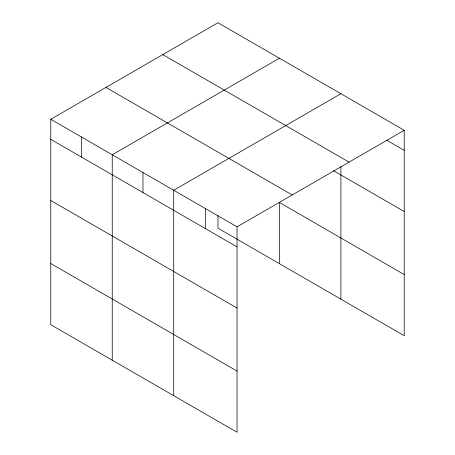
<?xml version="1.0" encoding="UTF-8"?>
<svg xmlns="http://www.w3.org/2000/svg" width="455" height="455" viewBox="0 0 455 455"><rect width="100%" height="100%" fill="white"/><g stroke="black" fill="none" stroke-linecap="round" stroke-linejoin="round"><path stroke-width="0.68" d="M50.772 119.278L237.038 226.817L237.038 432.25L50.772 324.711L50.772 119.278L217.962 22.75L404.228 130.289L404.228 335.722L217.962 228.182L217.962 215.528M279.433 58.24L112.237 154.763L112.237 360.201M340.897 93.724L173.708 190.253L173.708 395.685M237.038 226.817L404.228 130.289M386.568 140.146L404.228 150.343M162.793 54.606L349.053 162.139M333.521 170.699L404.228 211.518M105.947 87.423L292.207 194.962M404.228 274.547L279.433 202.498L279.433 263.673M50.772 139.332L237.038 246.872M50.772 200.507L237.038 308.046M50.772 263.536L237.038 371.075M340.897 166.519L340.897 299.157M205.37 208.532L205.37 228.592M142.972 172.508L142.972 192.562M81.508 137.023L81.508 157.077"/></g></svg>
